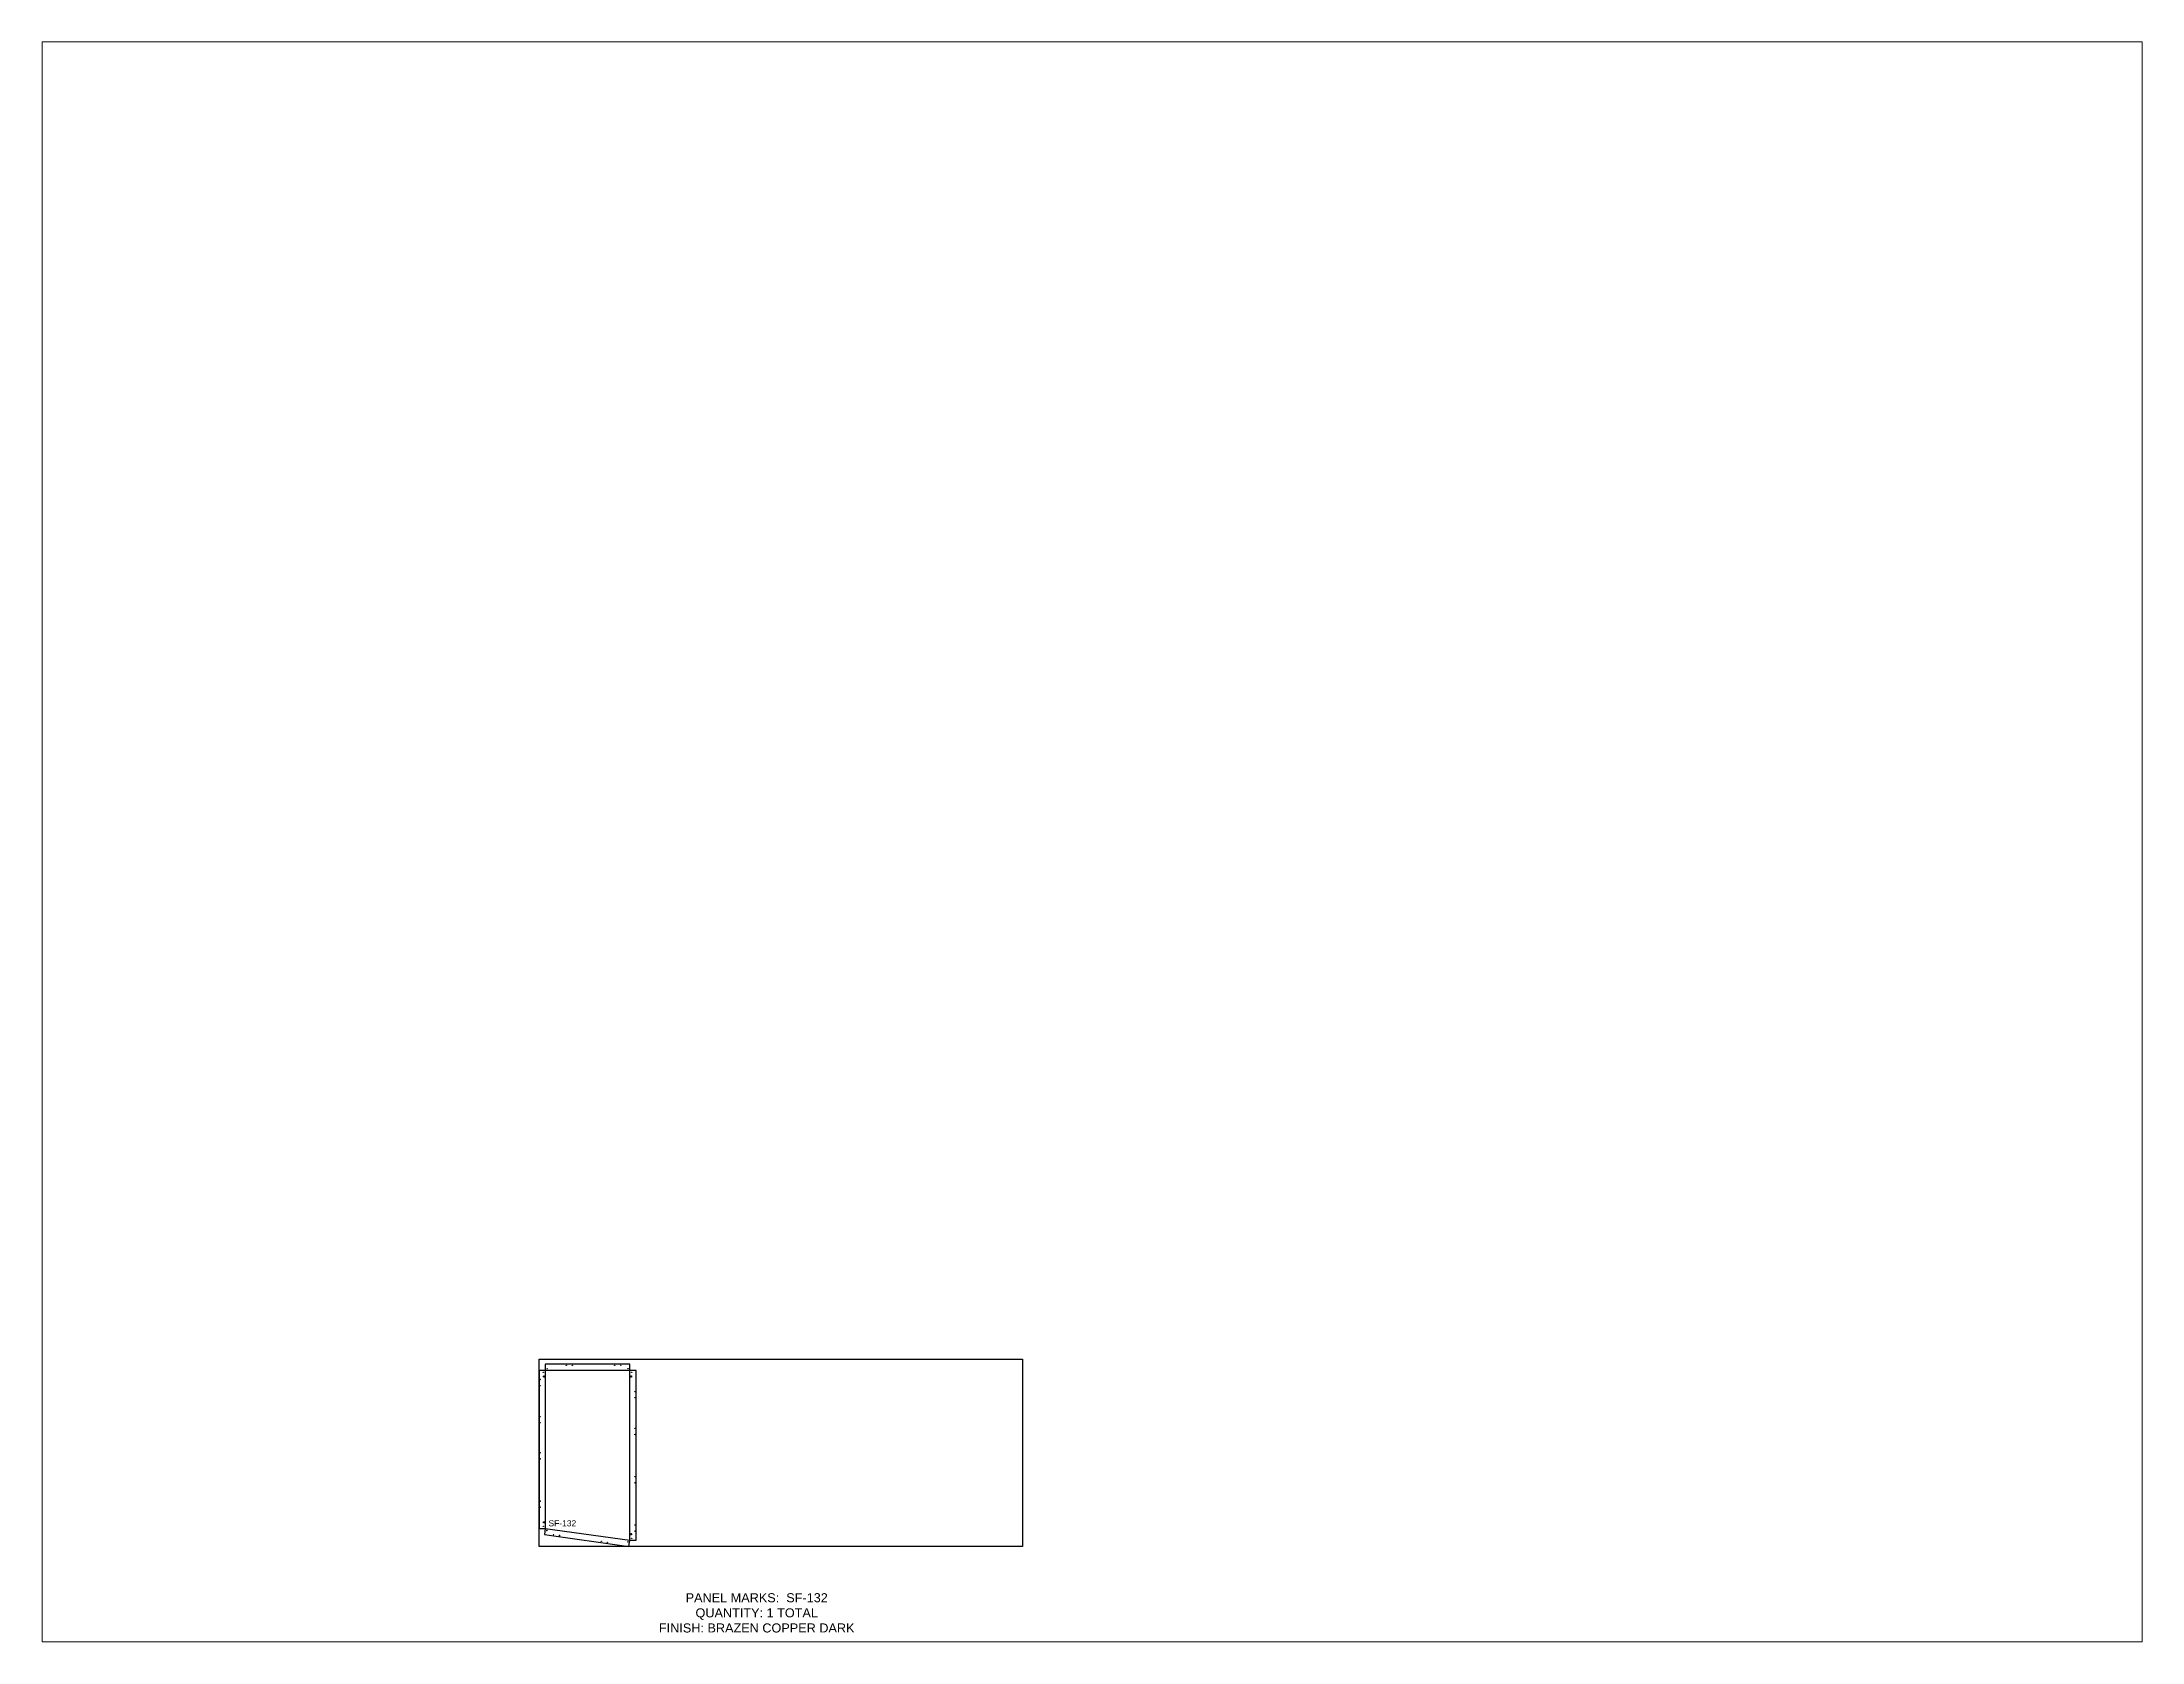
# Paper-space layout 'Layout1' of a CAD drawing. Header units: inches. Extents: x 1.05 to 9.45, y 0.8 to 7.2.
# The model-space entities are those that its viewports show. They can reach past a viewport. Long polylines and large blocks are cut down to what shows.
import ezdxf

# ---------------------------------------------------------------- set-up
doc = ezdxf.new("R2010")
doc.units = ezdxf.units.IN
doc.header["$MEASUREMENT"] = 0
doc.linetypes.add('HIDDEN', pattern=[0.375, 0.25, -0.125])
doc.linetypes.add('PHANTOM', pattern=[2.5, 1.25, -0.25, 0.25, -0.25, 0.25, -0.25])
for name, color, linetype in [('CUT', 7, 'Continuous'), ('DIMS', 1, 'Continuous'), ('HOLES', 6, 'Continuous'), ('ROUT', 1, 'HIDDEN'), ('SHEET', 5, 'PHANTOM'), ('TEXT', 2, 'PHANTOM'), ('V135', 4, 'HIDDEN'), ('WEEPS', 3, 'HIDDEN')]:
    doc.layers.add(name, color=color, linetype=linetype)
doc.styles.get("Standard").update_dxf_attribs({"font": 'arial.ttf'})

msp = doc.modelspace()

# ---------------------------------------------------------------- linework, layer by layer
at = {"layer": 'CUT', "ltscale": 0.25}
msp.add_lwpolyline([(1.78, 3.94), (29.78, 0), (30.07, 2.04), (32.13, 2.04), (32.13, 58.23), (30.07, 58.23), (30.07, 60.29), (2.06, 60.29), (2.06, 58.23), (0, 58.23), (0, 5.98), (2.06, 5.98)], close=True, dxfattribs=at)
at = {"layer": 'HOLES', "ltscale": 0.25}
for centre in [(1.44, 57.6), (2.69, 58.85), (9.06, 59.92), (11.06, 59.92), (25.07, 59.92), (27.07, 59.92), (29.45, 58.85), (30.7, 57.6), (0.38, 55.23), (0.38, 53.23), (31.76, 51.23), (31.76, 49.23), (0.38, 42.98), (0.38, 40.98), (31.76, 39.04), (31.76, 37.04), (0.38, 30.98), (0.38, 28.98), (31.76, 23.04), (31.76, 21.04), (0.38, 14.98), (0.38, 12.98), (31.76, 7.04), (1.44, 6.6), (2.59, 5.27), (4.8, 3.89), (6.78, 3.61), (20.64, 1.66), (22.62, 1.39), (29.37, 1.51), (30.7, 2.67), (31.76, 5.04)]:
    msp.add_circle(centre, 0.0625, dxfattribs=at)
at = {"layer": 'ROUT', "ltscale": 0.25}
msp.add_line((32.13, 58.23), (0, 58.23), dxfattribs=at)
for points in [[(0, 5.98), (2.06, 5.98), (30.07, 2.04), (30.07, 60.29)], [(2.06, 60.29), (2.06, 5.98), (1.78, 3.94)]]:
    msp.add_lwpolyline(points, dxfattribs=at)
at = {"layer": 'SHEET'}
msp.add_lwpolyline([(0, 62), (160, 62), (160, 0), (0, 0)], close=True, dxfattribs=at)
at = {"layer": 'V135'}
msp.add_lwpolyline([(29.78, 0), (30.07, 2.04), (32.13, 2.04)], dxfattribs=at)
at = {"layer": 'WEEPS', "ltscale": 0.25}
for centre in [(1.66, 56.23), (30.48, 56.23), (1.66, 7.98), (30.48, 4.04)]:
    msp.add_circle(centre, 0.188, dxfattribs=at)

# ---------------------------------------------------------------- texts
at = {"layer": 'DIMS', "ltscale": 0.25, "insert": (7.72, 8.66), "char_height": 2, "attachment_point": 2}
msp.add_mtext_dynamic_manual_height_columns('SF-132', width=3.0859, gutter_width=10, heights=[2.07], dxfattribs=at)
at = {"layer": 'TEXT', "insert": (72.05, -22.01), "char_height": 3, "attachment_point": 5}
msp.add_mtext_dynamic_manual_height_columns('\\pxt44;PANEL MARKS:  SF-132\\P\\ptz;QUANTITY: 1 TOTAL\\PFINISH: BRAZEN COPPER DARK', width=199.7409, gutter_width=1, heights=[0], dxfattribs=at)

psp = doc.layouts.get("Layout1")

# ---------------------------------------------------------------- viewports
at = {"layer": 'CUT'}
psp.add_viewport(center=(5.25, 4), size=(8.4, 6.4), view_center_point=(183.0157, 233.1318), view_height=529.538938, dxfattribs=at)

doc.saveas('drawing.dxf')
